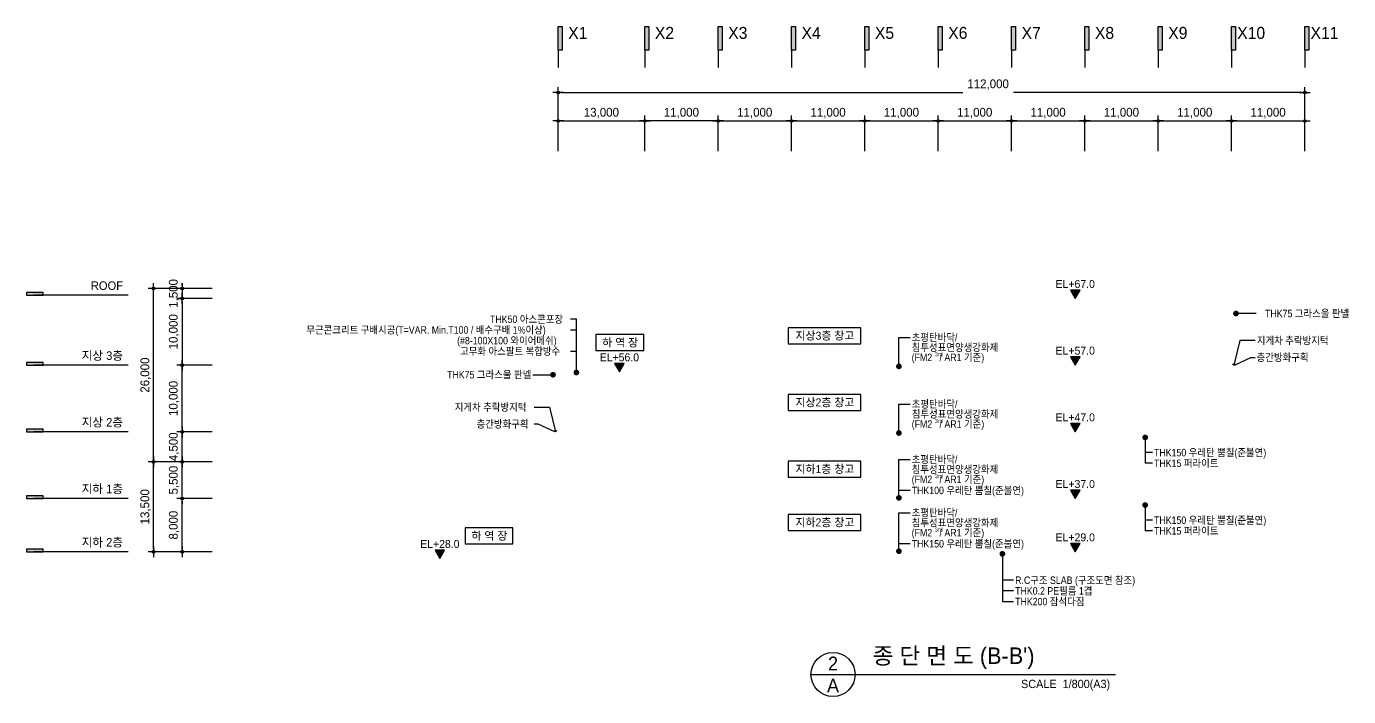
# Model space of a CAD drawing. Header units: millimetres. Extents: x -45200867 to -44892253, y -28041593 to -27828636.
# Drawn here: x -45200867 to -45002557, y -28040556 to -27940044 of the extents above; entities that cross this region are included whole.
import ezdxf
from ezdxf.enums import TextEntityAlignment as Align

# ---------------------------------------------------------------- set-up
doc = ezdxf.new("R2010")
doc.units = ezdxf.units.MM
for name, color, linetype in [('$ZCDB_AUDIT_GENERATED_600D15', 7, 'Continuous'), ('$ZCDB_AUDIT_GENERATED_600D17', 3, 'Continuous'), ('$ZCDB_AUDIT_GENERATED_600D18', 7, 'Continuous'), ('4A.TEC TEXT', 7, 'Continuous'), ('4A.TEC TEXT 2', 3, 'Continuous'), ('4A.TEC 심볼', 7, 'Continuous'), ('㈜SE&C DIM', 7, 'Continuous'), ('㈜SE&C TEXT 1', 3, 'Continuous'), ('㈜SE&C 벽체 3', 4, 'Continuous'), ('㈜SE&C 심볼', 7, 'Continuous')]:
    doc.layers.add(name, color=color, linetype=linetype)
doc.styles.add('나눔고딕', font='')
doc.styles.add('돋움', font='')
doc.styles.add('돋음체', font='')
doc.styles.add('울릉도L', font='')
doc.styles.get('나눔고딕').set_extended_font_data('Dotum')
doc.styles.get('돋움').set_extended_font_data('Dotum')
doc.styles.get('돋음체').set_extended_font_data('Dotum')
doc.styles.get('울릉도L').set_extended_font_data('Dotum')
doc.dimstyles.new('DIM_400(외부치수)', dxfattribs={"dimscale": 1200, "dimtxt": 3.3, "dimasz": 1, "dimexe": 2, "dimexo": 2, "dimgap": 1, "dimtad": 1, "dimdec": 0, "dimdsep": 46, "dimlunit": 6, "dimtxsty": '울릉도L', "dimblk1": 'DIMDOT', "dimblk2": 'DIMDOT', "dimsah": 1, "dimcen": 2.5, "dimdle": 1.5, "dimclrd": 8, "dimclre": 8, "dimclrt": 3, "dimadec": 0, "dimazin": 0, "dimtfac": 1, "dimtdec": 0, "dimtix": 1, "dimtmove": 2, "dimatfit": 3, "dimldrblk": 'DIMDOT', "dimfxl": 1, "dimtvp": 1, "dimtolj": 1, "dimtzin": 0, "dimarcsym": 0})
doc.dimstyles.new('DIM_600(외부치수)', dxfattribs={"dimscale": 400, "dimtxt": 3.3, "dimasz": 1, "dimexe": 2, "dimexo": 2, "dimgap": 1, "dimtad": 1, "dimdec": 0, "dimdsep": 46, "dimlunit": 6, "dimtxsty": '나눔고딕', "dimblk1": 'DIMDOT', "dimblk2": 'DIMDOT', "dimsah": 1, "dimcen": 2.5, "dimdle": 1.5, "dimclrd": 8, "dimclre": 8, "dimclrt": 3, "dimadec": 0, "dimazin": 0, "dimtfac": 1, "dimtdec": 0, "dimtix": 1, "dimtmove": 2, "dimatfit": 3, "dimldrblk": 'DIMDOT', "dimfxl": 1, "dimtvp": 1, "dimtolj": 1, "dimtzin": 0, "dimarcsym": 0})

# ---------------------------------------------------------------- blocks, each defined once
blk = doc.blocks.new('DIMDOT')
at = {"color": 0}
blk.add_line((-2, 0), (2, 0), dxfattribs=at)
for radius in [0.5, 0.25]:
    blk.add_circle((0, 0), radius, dxfattribs=at)
blk = doc.blocks.new('*D7')
at = {"layer": '$ZCDB_AUDIT_GENERATED_600D18', "color": 8, "lineweight": -2, "transparency": 16777216}
for p, q in [((-45097125, -27958760), (-45097125, -27953426)), ((-45086125, -27958760), (-45086125, -27953426)), ((-45096725, -27954226), (-45086525, -27954226))]:
    blk.add_line(p, q, dxfattribs=at)
at = {"layer": 'Defpoints', "color": 0, "transparency": 16777216}
for p in [(-45086125, -27954226), (-45097125, -27959560), (-45086125, -27959560)]:
    blk.add_point(p, dxfattribs=at)
at = {"layer": '$ZCDB_AUDIT_GENERATED_600D18', "color": 8, "lineweight": -2, "transparency": 16777216, "xscale": 400, "yscale": 400, "zscale": 400, "rotation": 180}
blk.add_blockref('DIMDOT', (-45097125, -27954226), dxfattribs=at)
at = {"layer": '$ZCDB_AUDIT_GENERATED_600D18', "color": 8, "lineweight": -2, "transparency": 16777216, "xscale": 400, "yscale": 400, "zscale": 400}
blk.add_blockref('DIMDOT', (-45086125, -27954226), dxfattribs=at)
at = {"layer": '$ZCDB_AUDIT_GENERATED_600D18', "color": 3, "transparency": 16777216, "insert": (-45091625, -27953038), "char_height": 1320, "attachment_point": 5, "style": '나눔고딕'}
blk.add_mtext('\\A1;11,000', dxfattribs=at)
blk = doc.blocks.new('*D8')
at = {"layer": '$ZCDB_AUDIT_GENERATED_600D18', "color": 8, "lineweight": -2, "transparency": 16777216}
for p, q in [((-45086125, -27958760), (-45086125, -27953426)), ((-45075125, -27958760), (-45075125, -27953426)), ((-45085725, -27954226), (-45075525, -27954226))]:
    blk.add_line(p, q, dxfattribs=at)
at = {"layer": 'Defpoints', "color": 0, "transparency": 16777216}
for p in [(-45075125, -27954226), (-45086125, -27959560), (-45075125, -27959560)]:
    blk.add_point(p, dxfattribs=at)
at = {"layer": '$ZCDB_AUDIT_GENERATED_600D18', "color": 8, "lineweight": -2, "transparency": 16777216, "xscale": 400, "yscale": 400, "zscale": 400, "rotation": 180}
blk.add_blockref('DIMDOT', (-45086125, -27954226), dxfattribs=at)
at = {"layer": '$ZCDB_AUDIT_GENERATED_600D18', "color": 8, "lineweight": -2, "transparency": 16777216, "xscale": 400, "yscale": 400, "zscale": 400}
blk.add_blockref('DIMDOT', (-45075125, -27954226), dxfattribs=at)
at = {"layer": '$ZCDB_AUDIT_GENERATED_600D18', "color": 3, "transparency": 16777216, "insert": (-45080625, -27953038), "char_height": 1320, "attachment_point": 5, "style": '나눔고딕'}
blk.add_mtext('\\A1;11,000', dxfattribs=at)
blk = doc.blocks.new('*D9')
at = {"layer": '$ZCDB_AUDIT_GENERATED_600D18', "color": 8, "lineweight": -2, "transparency": 16777216}
for p, q in [((-45075125, -27958760), (-45075125, -27953426)), ((-45064125, -27958760), (-45064125, -27953426)), ((-45074725, -27954226), (-45064525, -27954226))]:
    blk.add_line(p, q, dxfattribs=at)
at = {"layer": 'Defpoints', "color": 0, "transparency": 16777216}
for p in [(-45064125, -27954226), (-45075125, -27959560), (-45064125, -27959560)]:
    blk.add_point(p, dxfattribs=at)
at = {"layer": '$ZCDB_AUDIT_GENERATED_600D18', "color": 8, "lineweight": -2, "transparency": 16777216, "xscale": 400, "yscale": 400, "zscale": 400, "rotation": 180}
blk.add_blockref('DIMDOT', (-45075125, -27954226), dxfattribs=at)
at = {"layer": '$ZCDB_AUDIT_GENERATED_600D18', "color": 8, "lineweight": -2, "transparency": 16777216, "xscale": 400, "yscale": 400, "zscale": 400}
blk.add_blockref('DIMDOT', (-45064125, -27954226), dxfattribs=at)
at = {"layer": '$ZCDB_AUDIT_GENERATED_600D18', "color": 3, "transparency": 16777216, "insert": (-45069625, -27953038), "char_height": 1320, "attachment_point": 5, "style": '나눔고딕'}
blk.add_mtext('\\A1;11,000', dxfattribs=at)
blk = doc.blocks.new('*D10')
at = {"layer": '$ZCDB_AUDIT_GENERATED_600D18', "color": 8, "lineweight": -2, "transparency": 16777216}
for p, q in [((-45064125, -27958760), (-45064125, -27953426)), ((-45053125, -27958760), (-45053125, -27953426)), ((-45063725, -27954226), (-45053525, -27954226))]:
    blk.add_line(p, q, dxfattribs=at)
at = {"layer": 'Defpoints', "color": 0, "transparency": 16777216}
for p in [(-45053125, -27954226), (-45064125, -27959560), (-45053125, -27959560)]:
    blk.add_point(p, dxfattribs=at)
at = {"layer": '$ZCDB_AUDIT_GENERATED_600D18', "color": 8, "lineweight": -2, "transparency": 16777216, "xscale": 400, "yscale": 400, "zscale": 400, "rotation": 180}
blk.add_blockref('DIMDOT', (-45064125, -27954226), dxfattribs=at)
at = {"layer": '$ZCDB_AUDIT_GENERATED_600D18', "color": 8, "lineweight": -2, "transparency": 16777216, "xscale": 400, "yscale": 400, "zscale": 400}
blk.add_blockref('DIMDOT', (-45053125, -27954226), dxfattribs=at)
at = {"layer": '$ZCDB_AUDIT_GENERATED_600D18', "color": 3, "transparency": 16777216, "insert": (-45058625, -27953038), "char_height": 1320, "attachment_point": 5, "style": '나눔고딕'}
blk.add_mtext('\\A1;11,000', dxfattribs=at)
blk = doc.blocks.new('*D11')
at = {"layer": '$ZCDB_AUDIT_GENERATED_600D18', "color": 8, "lineweight": -2, "transparency": 16777216}
for p, q in [((-45053125, -27958760), (-45053125, -27953426)), ((-45042125, -27958760), (-45042125, -27953426)), ((-45052725, -27954226), (-45042525, -27954226))]:
    blk.add_line(p, q, dxfattribs=at)
at = {"layer": 'Defpoints', "color": 0, "transparency": 16777216}
for p in [(-45042125, -27954226), (-45053125, -27959560), (-45042125, -27959560)]:
    blk.add_point(p, dxfattribs=at)
at = {"layer": '$ZCDB_AUDIT_GENERATED_600D18', "color": 8, "lineweight": -2, "transparency": 16777216, "xscale": 400, "yscale": 400, "zscale": 400, "rotation": 180}
blk.add_blockref('DIMDOT', (-45053125, -27954226), dxfattribs=at)
at = {"layer": '$ZCDB_AUDIT_GENERATED_600D18', "color": 8, "lineweight": -2, "transparency": 16777216, "xscale": 400, "yscale": 400, "zscale": 400}
blk.add_blockref('DIMDOT', (-45042125, -27954226), dxfattribs=at)
at = {"layer": '$ZCDB_AUDIT_GENERATED_600D18', "color": 3, "transparency": 16777216, "insert": (-45047625, -27953038), "char_height": 1320, "attachment_point": 5, "style": '나눔고딕'}
blk.add_mtext('\\A1;11,000', dxfattribs=at)
blk = doc.blocks.new('*D12')
at = {"layer": '$ZCDB_AUDIT_GENERATED_600D18', "color": 8, "lineweight": -2, "transparency": 16777216}
for p, q in [((-45042125, -27958760), (-45042125, -27953426)), ((-45031125, -27958760), (-45031125, -27953426)), ((-45041725, -27954226), (-45031525, -27954226))]:
    blk.add_line(p, q, dxfattribs=at)
at = {"layer": 'Defpoints', "color": 0, "transparency": 16777216}
for p in [(-45031125, -27954226), (-45042125, -27959560), (-45031125, -27959560)]:
    blk.add_point(p, dxfattribs=at)
at = {"layer": '$ZCDB_AUDIT_GENERATED_600D18', "color": 8, "lineweight": -2, "transparency": 16777216, "xscale": 400, "yscale": 400, "zscale": 400, "rotation": 180}
blk.add_blockref('DIMDOT', (-45042125, -27954226), dxfattribs=at)
at = {"layer": '$ZCDB_AUDIT_GENERATED_600D18', "color": 8, "lineweight": -2, "transparency": 16777216, "xscale": 400, "yscale": 400, "zscale": 400}
blk.add_blockref('DIMDOT', (-45031125, -27954226), dxfattribs=at)
at = {"layer": '$ZCDB_AUDIT_GENERATED_600D18', "color": 3, "transparency": 16777216, "insert": (-45036625, -27953038), "char_height": 1320, "attachment_point": 5, "style": '나눔고딕'}
blk.add_mtext('\\A1;11,000', dxfattribs=at)
blk = doc.blocks.new('*D13')
at = {"layer": '$ZCDB_AUDIT_GENERATED_600D18', "color": 8, "lineweight": -2, "transparency": 16777216}
for p, q in [((-45020125, -27958760), (-45020125, -27953426)), ((-45009125, -27958760), (-45009125, -27953426)), ((-45019725, -27954226), (-45009525, -27954226))]:
    blk.add_line(p, q, dxfattribs=at)
at = {"layer": 'Defpoints', "color": 0, "transparency": 16777216}
for p in [(-45009125, -27954226), (-45020125, -27959560), (-45009125, -27959560)]:
    blk.add_point(p, dxfattribs=at)
at = {"layer": '$ZCDB_AUDIT_GENERATED_600D18', "color": 8, "lineweight": -2, "transparency": 16777216, "xscale": 400, "yscale": 400, "zscale": 400, "rotation": 180}
blk.add_blockref('DIMDOT', (-45020125, -27954226), dxfattribs=at)
at = {"layer": '$ZCDB_AUDIT_GENERATED_600D18', "color": 8, "lineweight": -2, "transparency": 16777216, "xscale": 400, "yscale": 400, "zscale": 400}
blk.add_blockref('DIMDOT', (-45009125, -27954226), dxfattribs=at)
at = {"layer": '$ZCDB_AUDIT_GENERATED_600D18', "color": 3, "transparency": 16777216, "insert": (-45014625, -27953038), "char_height": 1320, "attachment_point": 5, "style": '나눔고딕'}
blk.add_mtext('\\A1;11,000', dxfattribs=at)
blk = doc.blocks.new('*D14')
at = {"layer": '$ZCDB_AUDIT_GENERATED_600D18', "color": 8, "lineweight": -2, "transparency": 16777216}
for p, q in [((-45108125, -27958760), (-45108125, -27953426)), ((-45097125, -27958760), (-45097125, -27953426)), ((-45097525, -27954226), (-45107725, -27954226))]:
    blk.add_line(p, q, dxfattribs=at)
at = {"layer": 'Defpoints', "color": 0, "transparency": 16777216}
for p in [(-45108125, -27954226), (-45108125, -27959560), (-45097125, -27959560)]:
    blk.add_point(p, dxfattribs=at)
at = {"layer": '$ZCDB_AUDIT_GENERATED_600D18', "color": 8, "lineweight": -2, "transparency": 16777216, "xscale": 400, "yscale": 400, "zscale": 400, "rotation": 180}
blk.add_blockref('DIMDOT', (-45108125, -27954226), dxfattribs=at)
at = {"layer": '$ZCDB_AUDIT_GENERATED_600D18', "color": 8, "lineweight": -2, "transparency": 16777216, "xscale": 400, "yscale": 400, "zscale": 400}
blk.add_blockref('DIMDOT', (-45097125, -27954226), dxfattribs=at)
at = {"layer": '$ZCDB_AUDIT_GENERATED_600D18', "color": 3, "transparency": 16777216, "insert": (-45102625, -27953038), "char_height": 1320, "attachment_point": 5, "style": '나눔고딕'}
blk.add_mtext('\\A1;11,000', dxfattribs=at)
blk = doc.blocks.new('*D30')
at = {"layer": '$ZCDB_AUDIT_GENERATED_600D18', "color": 8, "lineweight": -2, "transparency": 16777216}
for p, q in [((-45121125, -27958760), (-45121125, -27949160)), ((-45009125, -27958760), (-45009125, -27949160)), ((-45120725, -27949960), (-45060434, -27949960)), ((-45009525, -27949960), (-45052815, -27949960))]:
    blk.add_line(p, q, dxfattribs=at)
at = {"layer": 'Defpoints', "color": 0, "transparency": 16777216}
for p in [(-45121125, -27949960), (-45121125, -27959560), (-45009125, -27959560)]:
    blk.add_point(p, dxfattribs=at)
at = {"layer": '$ZCDB_AUDIT_GENERATED_600D18', "color": 8, "lineweight": -2, "transparency": 16777216, "xscale": 400, "yscale": 400, "zscale": 400, "rotation": 180}
blk.add_blockref('DIMDOT', (-45121125, -27949960), dxfattribs=at)
at = {"layer": '$ZCDB_AUDIT_GENERATED_600D18', "color": 8, "lineweight": -2, "transparency": 16777216, "xscale": 400, "yscale": 400, "zscale": 400}
blk.add_blockref('DIMDOT', (-45009125, -27949960), dxfattribs=at)
at = {"layer": '$ZCDB_AUDIT_GENERATED_600D18', "color": 3, "transparency": 16777216, "insert": (-45056625, -27948771), "char_height": 1320, "attachment_point": 5, "style": '나눔고딕'}
blk.add_mtext('\\A1;112,000', dxfattribs=at)
blk = doc.blocks.new('a7w')
at = {"layer": '4A.TEC TEXT', "style": '돋움', "width": 0.9}
for s, p in [('초평탄바닥/', (-45043011, -27907883, 249278)), ('(FM2   / AR1 기준)', (-45043011, -27910883, 249278)), ('침투성표면양생강화제', (-45043011, -27909383, 249278))]:
    blk.add_text(s, height=1120, dxfattribs=at).set_placement(p, align=Align.MIDDLE_LEFT)
at = {"layer": '4A.TEC TEXT', "style": '돋움'}
blk.add_text('3rd', height=600, dxfattribs=at).set_placement((-45039550, -27910413, 249278), align=Align.MIDDLE_LEFT)
blk = doc.blocks.new('*D33')
at = {"layer": 'Defpoints', "color": 0, "transparency": 16777216}
for p in [(-45181797, -27979342), (-45172197, -27979342), (-45172197, -28005342)]:
    blk.add_point(p, dxfattribs=at)
at = {"layer": '㈜SE&C DIM', "color": 8, "lineweight": -2, "ltscale": 10, "transparency": 16777216}
for p, q in [((-45172997, -27979342), (-45182597, -27979342)), ((-45181797, -28004942), (-45181797, -27979742)), ((-45172997, -28005342), (-45182597, -28005342))]:
    blk.add_line(p, q, dxfattribs=at)
at = {"layer": '㈜SE&C DIM', "color": 8, "lineweight": -2, "transparency": 16777216, "xscale": 400, "yscale": 400, "zscale": 400}
for p, rotation in [((-45181797, -27979342), 90), ((-45181797, -28005342), 270)]:
    blk.add_blockref('DIMDOT', p, dxfattribs=dict(at, rotation=rotation))
at = {"layer": '㈜SE&C DIM', "color": 3, "transparency": 16777216, "insert": (-45182985, -27992342), "char_height": 1320, "attachment_point": 5, "rotation": 90, "style": '돋움'}
blk.add_mtext('\\A1;26,000', dxfattribs=at)
blk = doc.blocks.new('*D34')
at = {"layer": 'Defpoints', "color": 0, "transparency": 16777216}
for p in [(-45177531, -28000842), (-45172197, -28000842), (-45172197, -28005342)]:
    blk.add_point(p, dxfattribs=at)
at = {"layer": '㈜SE&C DIM', "color": 8, "lineweight": -2, "ltscale": 10, "transparency": 16777216}
for p, q in [((-45172997, -28000842), (-45178331, -28000842)), ((-45177531, -28000442), (-45177531, -28000042)), ((-45177531, -28005342), (-45177531, -28000842)), ((-45172997, -28005342), (-45178331, -28005342)), ((-45177531, -28005742), (-45177531, -28006142))]:
    blk.add_line(p, q, dxfattribs=at)
at = {"layer": '㈜SE&C DIM', "color": 8, "lineweight": -2, "transparency": 16777216, "xscale": 400, "yscale": 400, "zscale": 400}
for p, rotation in [((-45177531, -28000842), 270), ((-45177531, -28005342), 90)]:
    blk.add_blockref('DIMDOT', p, dxfattribs=dict(at, rotation=rotation))
at = {"layer": '㈜SE&C DIM', "color": 3, "transparency": 16777216, "insert": (-45178719, -28003092), "char_height": 1320, "attachment_point": 5, "rotation": 90, "style": '돋움'}
blk.add_mtext('\\A1;4,500', dxfattribs=at)
blk = doc.blocks.new('*D35')
at = {"layer": 'Defpoints', "color": 0, "transparency": 16777216}
for p in [(-45172197, -27980842), (-45177531, -27990842), (-45172197, -27990842)]:
    blk.add_point(p, dxfattribs=at)
at = {"layer": '㈜SE&C DIM', "color": 8, "lineweight": -2, "ltscale": 10, "transparency": 16777216}
for p, q in [((-45172997, -27980842), (-45178331, -27980842)), ((-45177531, -27981242), (-45177531, -27990442)), ((-45172997, -27990842), (-45178331, -27990842))]:
    blk.add_line(p, q, dxfattribs=at)
at = {"layer": '㈜SE&C DIM', "color": 8, "lineweight": -2, "transparency": 16777216, "xscale": 400, "yscale": 400, "zscale": 400}
for p, rotation in [((-45177531, -27980842), 90), ((-45177531, -27990842), 270)]:
    blk.add_blockref('DIMDOT', p, dxfattribs=dict(at, rotation=rotation))
at = {"layer": '㈜SE&C DIM', "color": 3, "transparency": 16777216, "insert": (-45178719, -27985842), "char_height": 1320, "attachment_point": 5, "rotation": 90, "style": '돋움'}
blk.add_mtext('\\A1;10,000', dxfattribs=at)
blk = doc.blocks.new('*D36')
at = {"layer": 'Defpoints', "color": 0, "transparency": 16777216}
for p in [(-45177531, -28005342), (-45172197, -28005342), (-45172197, -28010842)]:
    blk.add_point(p, dxfattribs=at)
at = {"layer": '㈜SE&C DIM', "color": 8, "lineweight": -2, "ltscale": 10, "transparency": 16777216}
for p, q in [((-45172997, -28005342), (-45178331, -28005342)), ((-45177531, -28004942), (-45177531, -28004542)), ((-45177531, -28010842), (-45177531, -28005342)), ((-45172997, -28010842), (-45178331, -28010842)), ((-45177531, -28011242), (-45177531, -28011642))]:
    blk.add_line(p, q, dxfattribs=at)
at = {"layer": '㈜SE&C DIM', "color": 8, "lineweight": -2, "transparency": 16777216, "xscale": 400, "yscale": 400, "zscale": 400}
for p, rotation in [((-45177531, -28005342), 270), ((-45177531, -28010842), 90)]:
    blk.add_blockref('DIMDOT', p, dxfattribs=dict(at, rotation=rotation))
at = {"layer": '㈜SE&C DIM', "color": 3, "transparency": 16777216, "insert": (-45178719, -28008092), "char_height": 1320, "attachment_point": 5, "rotation": 90, "style": '돋움'}
blk.add_mtext('\\A1;5,500', dxfattribs=at)
blk = doc.blocks.new('*D37')
at = {"layer": 'Defpoints', "color": 0, "transparency": 16777216}
for p in [(-45181797, -28005342), (-45172197, -28005342), (-45172197, -28018842)]:
    blk.add_point(p, dxfattribs=at)
at = {"layer": '㈜SE&C DIM', "color": 8, "lineweight": -2, "ltscale": 10, "transparency": 16777216}
for p, q in [((-45172997, -28005342), (-45182597, -28005342)), ((-45181797, -28018442), (-45181797, -28005742)), ((-45172997, -28018842), (-45182597, -28018842))]:
    blk.add_line(p, q, dxfattribs=at)
at = {"layer": '㈜SE&C DIM', "color": 8, "lineweight": -2, "transparency": 16777216, "xscale": 400, "yscale": 400, "zscale": 400}
for p, rotation in [((-45181797, -28005342), 90), ((-45181797, -28018842), 270)]:
    blk.add_blockref('DIMDOT', p, dxfattribs=dict(at, rotation=rotation))
at = {"layer": '㈜SE&C DIM', "color": 3, "transparency": 16777216, "insert": (-45182985, -28012092), "char_height": 1320, "attachment_point": 5, "rotation": 90, "style": '돋움'}
blk.add_mtext('\\A1;13,500', dxfattribs=at)
blk = doc.blocks.new('*D38')
at = {"layer": 'Defpoints', "color": 0, "transparency": 16777216}
for p in [(-45177531, -27990842), (-45172197, -27990842), (-45172197, -28000842)]:
    blk.add_point(p, dxfattribs=at)
at = {"layer": '㈜SE&C DIM', "color": 8, "lineweight": -2, "ltscale": 10, "transparency": 16777216}
for p, q in [((-45172997, -27990842), (-45178331, -27990842)), ((-45177531, -28000442), (-45177531, -27991242)), ((-45172997, -28000842), (-45178331, -28000842))]:
    blk.add_line(p, q, dxfattribs=at)
at = {"layer": '㈜SE&C DIM', "color": 8, "lineweight": -2, "transparency": 16777216, "xscale": 400, "yscale": 400, "zscale": 400}
for p, rotation in [((-45177531, -27990842), 90), ((-45177531, -28000842), 270)]:
    blk.add_blockref('DIMDOT', p, dxfattribs=dict(at, rotation=rotation))
at = {"layer": '㈜SE&C DIM', "color": 3, "transparency": 16777216, "insert": (-45178719, -27995842), "char_height": 1320, "attachment_point": 5, "rotation": 90, "style": '돋움'}
blk.add_mtext('\\A1;10,000', dxfattribs=at)
blk = doc.blocks.new('*D39')
at = {"layer": 'Defpoints', "color": 0, "transparency": 16777216}
for p in [(-45177531, -28010842), (-45172197, -28010842), (-45172197, -28018842)]:
    blk.add_point(p, dxfattribs=at)
at = {"layer": '㈜SE&C DIM', "color": 8, "lineweight": -2, "ltscale": 10, "transparency": 16777216}
for p, q in [((-45172997, -28010842), (-45178331, -28010842)), ((-45177531, -28018442), (-45177531, -28011242)), ((-45172997, -28018842), (-45178331, -28018842))]:
    blk.add_line(p, q, dxfattribs=at)
at = {"layer": '㈜SE&C DIM', "color": 8, "lineweight": -2, "transparency": 16777216, "xscale": 400, "yscale": 400, "zscale": 400}
for p, rotation in [((-45177531, -28010842), 90), ((-45177531, -28018842), 270)]:
    blk.add_blockref('DIMDOT', p, dxfattribs=dict(at, rotation=rotation))
at = {"layer": '㈜SE&C DIM', "color": 3, "transparency": 16777216, "insert": (-45178719, -28014842), "char_height": 1320, "attachment_point": 5, "rotation": 90, "style": '돋움'}
blk.add_mtext('\\A1;8,000', dxfattribs=at)
blk = doc.blocks.new('*D40')
at = {"layer": '$ZCDB_AUDIT_GENERATED_600D18', "color": 8, "lineweight": -2, "transparency": 16777216}
for p, q in [((-45121125, -27958760), (-45121125, -27953426)), ((-45108125, -27958760), (-45108125, -27953426)), ((-45120725, -27954226), (-45108525, -27954226))]:
    blk.add_line(p, q, dxfattribs=at)
at = {"layer": 'Defpoints', "color": 0, "transparency": 16777216}
for p in [(-45108125, -27954226), (-45121125, -27959560), (-45108125, -27959560)]:
    blk.add_point(p, dxfattribs=at)
at = {"layer": '$ZCDB_AUDIT_GENERATED_600D18', "color": 8, "lineweight": -2, "transparency": 16777216, "xscale": 400, "yscale": 400, "zscale": 400, "rotation": 180}
blk.add_blockref('DIMDOT', (-45121125, -27954226), dxfattribs=at)
at = {"layer": '$ZCDB_AUDIT_GENERATED_600D18', "color": 8, "lineweight": -2, "transparency": 16777216, "xscale": 400, "yscale": 400, "zscale": 400}
blk.add_blockref('DIMDOT', (-45108125, -27954226), dxfattribs=at)
at = {"layer": '$ZCDB_AUDIT_GENERATED_600D18', "color": 3, "transparency": 16777216, "insert": (-45114625, -27953038), "char_height": 1320, "attachment_point": 5, "style": '나눔고딕'}
blk.add_mtext('\\A1;13,000', dxfattribs=at)
blk = doc.blocks.new('*D41')
at = {"layer": '$ZCDB_AUDIT_GENERATED_600D18', "color": 8, "lineweight": -2, "transparency": 16777216}
for p, q in [((-45031125, -27958760), (-45031125, -27953426)), ((-45020125, -27958760), (-45020125, -27953426)), ((-45030725, -27954226), (-45020525, -27954226))]:
    blk.add_line(p, q, dxfattribs=at)
at = {"layer": 'Defpoints', "color": 0, "transparency": 16777216}
for p in [(-45020125, -27954226), (-45031125, -27959560), (-45020125, -27959560)]:
    blk.add_point(p, dxfattribs=at)
at = {"layer": '$ZCDB_AUDIT_GENERATED_600D18', "color": 8, "lineweight": -2, "transparency": 16777216, "xscale": 400, "yscale": 400, "zscale": 400, "rotation": 180}
blk.add_blockref('DIMDOT', (-45031125, -27954226), dxfattribs=at)
at = {"layer": '$ZCDB_AUDIT_GENERATED_600D18', "color": 8, "lineweight": -2, "transparency": 16777216, "xscale": 400, "yscale": 400, "zscale": 400}
blk.add_blockref('DIMDOT', (-45020125, -27954226), dxfattribs=at)
at = {"layer": '$ZCDB_AUDIT_GENERATED_600D18', "color": 3, "transparency": 16777216, "insert": (-45025625, -27953038), "char_height": 1320, "attachment_point": 5, "style": '나눔고딕'}
blk.add_mtext('\\A1;11,000', dxfattribs=at)
blk = doc.blocks.new('*D44')
at = {"layer": 'Defpoints', "color": 0, "transparency": 16777216}
for p in [(-45172197, -27979342), (-45177531, -27980842), (-45172197, -27980842)]:
    blk.add_point(p, dxfattribs=at)
at = {"layer": '㈜SE&C DIM', "color": 8, "lineweight": -2, "ltscale": 10, "transparency": 16777216}
for p, q in [((-45172997, -27979342), (-45178331, -27979342)), ((-45177531, -27978942), (-45177531, -27978542)), ((-45177531, -27979342), (-45177531, -27980842)), ((-45172997, -27980842), (-45178331, -27980842)), ((-45177531, -27981242), (-45177531, -27981642))]:
    blk.add_line(p, q, dxfattribs=at)
at = {"layer": '㈜SE&C DIM', "color": 8, "lineweight": -2, "transparency": 16777216, "xscale": 400, "yscale": 400, "zscale": 400}
for p, rotation in [((-45177531, -27979342), 270), ((-45177531, -27980842), 90)]:
    blk.add_blockref('DIMDOT', p, dxfattribs=dict(at, rotation=rotation))
at = {"layer": '㈜SE&C DIM', "color": 3, "transparency": 16777216, "insert": (-45178719, -27980092), "char_height": 1320, "attachment_point": 5, "rotation": 90, "style": '돋움'}
blk.add_mtext('\\A1;1,500', dxfattribs=at)

msp = doc.modelspace()

# ---------------------------------------------------------------- hatches: boundary and pattern name
at = {"layer": '$ZCDB_AUDIT_GENERATED_600D15'}
h = msp.add_hatch(color=166, dxfattribs=at)
h.dxf.hatch_style = 1
h.paths.add_polyline_path([(-45121124.61, -27940043.68), (-45121124.61, -27943621.28), (-45120506.4, -27943621.28), (-45120506.4, -27940043.68)])
h = msp.add_hatch(color=166, dxfattribs=at)
h.dxf.hatch_style = 1
h.paths.add_polyline_path([(-45108124.61, -27940043.68), (-45108124.61, -27943621.28), (-45107506.4, -27943621.28), (-45107506.4, -27940043.68)])
h = msp.add_hatch(color=166, dxfattribs=at)
h.dxf.hatch_style = 1
h.paths.add_polyline_path([(-45097124.61, -27940043.68), (-45097124.61, -27943621.28), (-45096506.4, -27943621.28), (-45096506.4, -27940043.68)])
h = msp.add_hatch(color=166, dxfattribs=at)
h.dxf.hatch_style = 1
h.paths.add_polyline_path([(-45086124.61, -27940043.68), (-45086124.61, -27943621.28), (-45085506.4, -27943621.28), (-45085506.4, -27940043.68)])
h = msp.add_hatch(color=166, dxfattribs=at)
h.dxf.hatch_style = 1
h.paths.add_polyline_path([(-45075124.61, -27940043.68), (-45075124.61, -27943621.28), (-45074506.4, -27943621.28), (-45074506.4, -27940043.68)])
h = msp.add_hatch(color=166, dxfattribs=at)
h.dxf.hatch_style = 1
h.paths.add_polyline_path([(-45064124.61, -27940043.68), (-45064124.61, -27943621.28), (-45063506.4, -27943621.28), (-45063506.4, -27940043.68)])
h = msp.add_hatch(color=166, dxfattribs=at)
h.dxf.hatch_style = 1
h.paths.add_polyline_path([(-45053124.61, -27940043.68), (-45053124.61, -27943621.28), (-45052506.4, -27943621.28), (-45052506.4, -27940043.68)])
h = msp.add_hatch(color=166, dxfattribs=at)
h.dxf.hatch_style = 1
h.paths.add_polyline_path([(-45042124.61, -27940043.68), (-45042124.61, -27943621.28), (-45041506.4, -27943621.28), (-45041506.4, -27940043.68)])
h = msp.add_hatch(color=166, dxfattribs=at)
h.dxf.hatch_style = 1
h.paths.add_polyline_path([(-45031124.61, -27940043.68), (-45031124.61, -27943621.28), (-45030506.4, -27943621.28), (-45030506.4, -27940043.68)])
h = msp.add_hatch(color=166, dxfattribs=at)
h.dxf.hatch_style = 1
h.paths.add_polyline_path([(-45020124.61, -27940043.68), (-45020124.61, -27943621.28), (-45019506.4, -27943621.28), (-45019506.4, -27940043.68)])
h = msp.add_hatch(color=166, dxfattribs=at)
h.dxf.hatch_style = 1
h.paths.add_polyline_path([(-45009124.61, -27940043.68), (-45009124.61, -27943621.28), (-45008506.4, -27943621.28), (-45008506.4, -27940043.68)])
at = {"layer": '㈜SE&C 심볼'}
for points in [[(-45043548.36, -27980842.22), (-45042831.29, -27979600.22), (-45044265.43, -27979600.22)], [(-45111924.61, -27991842.22), (-45111207.54, -27990600.22), (-45112641.68, -27990600.22)], [(-45043548.36, -27990842.22), (-45042831.29, -27989600.22), (-45044265.43, -27989600.22)], [(-45043548.36, -28000842.22), (-45042831.29, -27999600.22), (-45044265.43, -27999600.22)], [(-45043548.36, -28010842.22), (-45042831.29, -28009600.22), (-45044265.43, -28009600.22)], [(-45138853.79, -28019842.22), (-45138136.72, -28018600.22), (-45139570.86, -28018600.22)], [(-45043548.36, -28018842.22), (-45042831.29, -28017600.22), (-45044265.43, -28017600.22)]]:
    msp.add_hatch(color=256, dxfattribs=at).paths.add_polyline_path(points)
h = msp.add_hatch(color=166, dxfattribs=at)
h.dxf.hatch_style = 1
h.paths.add_polyline_path([(-45200867.1, -27979952.92), (-45200867.1, -27980342.22), (-45198370.89, -27980342.22), (-45198370.89, -27979952.92)])
h = msp.add_hatch(color=166, dxfattribs=at)
h.dxf.hatch_style = 1
h.paths.add_polyline_path([(-45200867.1, -27990452.92), (-45200867.1, -27990842.22), (-45198370.89, -27990842.22), (-45198370.89, -27990452.92)])
h = msp.add_hatch(color=166, dxfattribs=at)
h.dxf.hatch_style = 1
h.paths.add_polyline_path([(-45200867.1, -28000452.92), (-45200867.1, -28000842.22), (-45198370.89, -28000842.22), (-45198370.89, -28000452.92)])
h = msp.add_hatch(color=166, dxfattribs=at)
h.dxf.hatch_style = 1
h.paths.add_polyline_path([(-45200867.1, -28010452.92), (-45200867.1, -28010842.22), (-45198370.89, -28010842.22), (-45198370.89, -28010452.92)])
h = msp.add_hatch(color=166, dxfattribs=at)
h.dxf.hatch_style = 1
h.paths.add_polyline_path([(-45200867.1, -28018452.92), (-45200867.1, -28018842.22), (-45198370.89, -28018842.22), (-45198370.89, -28018452.92)])

# ---------------------------------------------------------------- linework, layer by layer
at = {"layer": '$ZCDB_AUDIT_GENERATED_600D15', "color": 166}
for p, q in [((-45121124.61, -27943621.28, -416250), (-45121124.61, -27946226.18, -416250)), ((-45108124.61, -27943621.28), (-45108124.61, -27946226.18)), ((-45097124.61, -27943621.28), (-45097124.61, -27946226.18)), ((-45086124.61, -27943621.28), (-45086124.61, -27946226.18)), ((-45075124.61, -27943621.28), (-45075124.61, -27946226.18)), ((-45064124.61, -27943621.28, 208125), (-45064124.61, -27946226.18, 208125)), ((-45053124.61, -27943621.28, 208125), (-45053124.61, -27946226.18, 208125)), ((-45042124.61, -27943621.28, 208125), (-45042124.61, -27946226.18, 208125)), ((-45031124.61, -27943621.28, 208125), (-45031124.61, -27946226.18, 208125)), ((-45020124.61, -27943621.28, 208125), (-45020124.61, -27946226.18, 208125)), ((-45009124.61, -27943621.28, 208125), (-45009124.61, -27946226.18, 208125))]:
    msp.add_line(p, q, dxfattribs=at)
for points, elevation in [([(-45121124.61, -27940043.68), (-45120506.4, -27940043.68), (-45120506.4, -27943621.28), (-45121124.61, -27943621.28)], -416250), ([(-45064124.61, -27940043.68), (-45063506.4, -27940043.68), (-45063506.4, -27943621.28), (-45064124.61, -27943621.28)], 208125), ([(-45053124.61, -27940043.68), (-45052506.4, -27940043.68), (-45052506.4, -27943621.28), (-45053124.61, -27943621.28)], 208125), ([(-45042124.61, -27940043.68), (-45041506.4, -27940043.68), (-45041506.4, -27943621.28), (-45042124.61, -27943621.28)], 208125), ([(-45031124.61, -27940043.68), (-45030506.4, -27940043.68), (-45030506.4, -27943621.28), (-45031124.61, -27943621.28)], 208125), ([(-45020124.61, -27940043.68), (-45019506.4, -27940043.68), (-45019506.4, -27943621.28), (-45020124.61, -27943621.28)], 208125), ([(-45009124.61, -27940043.68), (-45008506.4, -27940043.68), (-45008506.4, -27943621.28), (-45009124.61, -27943621.28)], 208125)]:
    msp.add_lwpolyline(points, close=True, dxfattribs=dict(at, elevation=elevation))
for points in [[(-45108124.61, -27940043.68), (-45107506.4, -27940043.68), (-45107506.4, -27943621.28), (-45108124.61, -27943621.28)], [(-45097124.61, -27940043.68), (-45096506.4, -27940043.68), (-45096506.4, -27943621.28), (-45097124.61, -27943621.28)], [(-45086124.61, -27940043.68), (-45085506.4, -27940043.68), (-45085506.4, -27943621.28), (-45086124.61, -27943621.28)], [(-45075124.61, -27940043.68), (-45074506.4, -27940043.68), (-45074506.4, -27943621.28), (-45075124.61, -27943621.28)]]:
    msp.add_lwpolyline(points, close=True, dxfattribs=at)
at = {"layer": '4A.TEC 심볼', "color": 1}
for p, q in [((-45016421.88, -27983100.46), (-45019441.5, -27983100.46)), ((-45119245.21, -27985565.27), (-45118377.88, -27985565.27)), ((-45119245.21, -27988765.27), (-45118377.88, -27988765.27)), ((-45124904.02, -27992282.37, 34510), (-45121884.4, -27992282.37, 34510)), ((-45031978.1, -28003961.81, 53333.33), (-45033064.05, -28003961.81, 53333.33)), ((-45031978.1, -28005561.81, 53333.33), (-45033064.05, -28005561.81, 53333.33)), ((-45068325.12, -28009637.37, -70991.38), (-45070001.22, -28009637.37, -70991.38)), ((-45031978.1, -28014100.24, 53333.33), (-45033064.05, -28014100.24, 53333.33)), ((-45031978.1, -28015700.24, 53333.33), (-45033064.05, -28015700.24, 53333.33)), ((-45068325.12, -28017637.37, -70991.38), (-45070001.22, -28017637.37, -70991.38)), ((-45052809.28, -28023107.42, -104062.5), (-45054485.38, -28023107.42, -104062.5)), ((-45052809.28, -28024707.42, -104062.5), (-45054485.38, -28024707.42, -104062.5))]:
    msp.add_line(p, q, dxfattribs=at)
at = {"layer": '4A.TEC 심볼'}
msp.add_line((-45083196.47, -28037243.68), (-45037535.32, -28037243.68), dxfattribs=at)
at = {"layer": '4A.TEC 심볼', "color": 1, "const_width": 426.97}
for points in [[(-45019441.5, -27982886.97, 1), (-45019441.5, -27983313.95, 1)], [(-45118377.88, -27991732.91, -1), (-45118377.88, -27992159.88, -1)], [(-45070001.22, -27990815.73, 1), (-45070001.22, -27991242.7, 1)]]:
    msp.add_lwpolyline(points, format="xyb", close=True, dxfattribs=at)
at = {"layer": '4A.TEC 심볼', "color": 1}
for points in [[(-45118377.88, -27991946.39), (-45118377.88, -27983965.27), (-45119245.21, -27983965.27)], [(-45070001.22, -27991029.21), (-45070001.22, -27986683.12), (-45068325.12, -27986683.12)], [(-45016555.19, -27987145.11), (-45018874.81, -27987145.11), (-45019774.81, -27990842.22), (-45019963.38, -27990653.66)], [(-45019674.81, -27990575.56), (-45019674.81, -27990842.22), (-45017206.68, -27989682.19), (-45016588.52, -27989682.19)], [(-45124710.9, -27997145.11), (-45122391.28, -27997145.11), (-45121491.28, -28000842.22), (-45121302.72, -28000653.66)], [(-45121624.61, -28000575.56), (-45121624.61, -28000842.22), (-45124092.74, -27999682.19), (-45124710.9, -27999682.19)]]:
    msp.add_lwpolyline(points, dxfattribs=at)
at = {"layer": '4A.TEC 심볼'}
for points, elevation in [([(-45086612.23, -27987629.9), (-45075701.52, -27987629.9), (-45075701.52, -27985229.9), (-45086612.23, -27985229.9)], 263125), ([(-45115458.73, -27988662.66), (-45108281.34, -27988662.66), (-45108281.34, -27986262.66), (-45115458.73, -27986262.66)], 41250), ([(-45086612.23, -27997629.9), (-45075701.52, -27997629.9), (-45075701.52, -27995229.9), (-45086612.23, -27995229.9)], 159062.5), ([(-45086612.23, -28007629.9), (-45075701.52, -28007629.9), (-45075701.52, -28005229.9), (-45086612.23, -28005229.9)], 55000), ([(-45086612.23, -28015629.9), (-45075701.52, -28015629.9), (-45075701.52, -28013229.9), (-45086612.23, -28013229.9)], 55000), ([(-45135075.99, -28017640.99), (-45127898.61, -28017640.99), (-45127898.61, -28015240.99), (-45135075.99, -28015240.99)], 41250)]:
    msp.add_lwpolyline(points, close=True, dxfattribs=dict(at, elevation=elevation))
at = {"layer": '4A.TEC 심볼', "color": 1, "const_width": 426.97}
for points, elevation in [([(-45121884.4, -27992068.88, -1), (-45121884.4, -27992495.86, -1)], 34510), ([(-45069995.43, -28000815.73, 1), (-45069995.43, -28001242.7, 1)], 34687.5), ([(-45033064.05, -28001909.91, 1), (-45033064.05, -28001482.94, 1)], 53333.33), ([(-45070001.22, -28010543.18, 1), (-45070001.22, -28010970.15, 1)], -70991.38), ([(-45033064.05, -28012048.34, 1), (-45033064.05, -28011621.37, 1)], 53333.33), ([(-45070001.22, -28018543.18, 1), (-45070001.22, -28018970.15, 1)], -70991.38), ([(-45054485.38, -28019355.71, 1), (-45054485.38, -28018928.74, 1)], -104062.5)]:
    msp.add_lwpolyline(points, format="xyb", close=True, dxfattribs=dict(at, elevation=elevation))
at = {"layer": '4A.TEC 심볼', "color": 1}
for points, elevation in [([(-45069995.43, -28001029.21), (-45069995.43, -27996683.12), (-45068319.33, -27996683.12)], 34687.5), ([(-45033064.05, -28001696.43), (-45033064.05, -28005561.81)], 53333.33), ([(-45070001.22, -28010543.18), (-45070001.22, -28004976.52), (-45068325.12, -28004976.52)], -70991.38), ([(-45070001.22, -28018543.18), (-45070001.22, -28012976.52), (-45068325.12, -28012976.52)], -70991.38), ([(-45033064.05, -28011834.86), (-45033064.05, -28015700.24)], 53333.33), ([(-45054485.38, -28019355.71), (-45054485.38, -28026307.42), (-45052809.28, -28026307.42)], -104062.5)]:
    msp.add_lwpolyline(points, dxfattribs=dict(at, elevation=elevation))
at = {"layer": '4A.TEC 심볼'}
msp.add_circle((-45079884.47, -28037243.68), 3312, dxfattribs=at)
at = {"layer": '㈜SE&C 벽체 3', "color": 252}
for points, elevation in [([(-45043548.36, -27980842.22), (-45042831.29, -27979600.22), (-45044265.43, -27979600.22), (-45043548.36, -27980842.22)], 104062.5), ([(-45043548.36, -27990842.22), (-45042831.29, -27989600.22), (-45044265.43, -27989600.22), (-45043548.36, -27990842.22)], 208125), ([(-45043548.36, -28000842.22), (-45042831.29, -27999600.22), (-45044265.43, -27999600.22), (-45043548.36, -28000842.22)], 104062.5)]:
    msp.add_lwpolyline(points, close=True, dxfattribs=dict(at, elevation=elevation))
for points in [[(-45111924.61, -27991842.22), (-45111207.54, -27990600.22), (-45112641.68, -27990600.22), (-45111924.61, -27991842.22)], [(-45043548.36, -28010842.22), (-45042831.29, -28009600.22), (-45044265.43, -28009600.22), (-45043548.36, -28010842.22)], [(-45138853.79, -28019842.22), (-45138136.72, -28018600.22), (-45139570.86, -28018600.22), (-45138853.79, -28019842.22)], [(-45043548.36, -28018842.22), (-45042831.29, -28017600.22), (-45044265.43, -28017600.22), (-45043548.36, -28018842.22)]]:
    msp.add_lwpolyline(points, close=True, dxfattribs=at)
at = {"layer": '㈜SE&C 심볼', "color": 166}
for p, q in [((-45185590.39, -27980342.22, 212974.15), (-45199746.21, -27980342.22, 212974.15)), ((-45185590.39, -27990842.22, 212974.15), (-45199746.21, -27990842.22, 212974.15)), ((-45185590.39, -28000842.22, 212974.15), (-45199746.21, -28000842.22, 212974.15)), ((-45185590.39, -28010842.22, 212974.15), (-45199746.21, -28010842.22, 212974.15)), ((-45185590.39, -28018842.22, 212974.15), (-45199746.21, -28018842.22, 212974.15))]:
    msp.add_line(p, q, dxfattribs=at)
at = {"layer": '㈜SE&C 심볼', "color": 166, "elevation": 212974.15}
for points in [[(-45198370.89, -27980342.22), (-45198370.89, -27979952.92), (-45200867.1, -27979952.92), (-45200867.1, -27980342.22)], [(-45198370.89, -27990842.22), (-45198370.89, -27990452.92), (-45200867.1, -27990452.92), (-45200867.1, -27990842.22)], [(-45198370.89, -28000842.22), (-45198370.89, -28000452.92), (-45200867.1, -28000452.92), (-45200867.1, -28000842.22)], [(-45198370.89, -28010842.22), (-45198370.89, -28010452.92), (-45200867.1, -28010452.92), (-45200867.1, -28010842.22)], [(-45198370.89, -28018842.22), (-45198370.89, -28018452.92), (-45200867.1, -28018452.92), (-45200867.1, -28018842.22)]]:
    msp.add_lwpolyline(points, close=True, dxfattribs=at)

# ---------------------------------------------------------------- block references
for p in [(-25073.81, -78800, -249278.03), (-25068.01, -88800, -214590.53), (-25073.81, -97093.4, -320269.41), (-25073.81, -105093.4, -320269.41)]:
    msp.add_blockref('a7w', p)

# ---------------------------------------------------------------- texts
at = {"layer": '$ZCDB_AUDIT_GENERATED_600D17', "style": '돋움'}
for s, p in [('X1', (-45118163.01, -27941911.98, -416250)), ('X2', (-45105163.01, -27941911.98)), ('X3', (-45094163.01, -27941911.98)), ('X4', (-45083163.01, -27941911.98)), ('X5', (-45072163.01, -27941911.98)), ('X6', (-45061163.01, -27941911.98, 208125)), ('X7', (-45050163.01, -27941911.98, 208125)), ('X8', (-45039163.01, -27941911.98, 208125)), ('X9', (-45028163.01, -27941911.98, 208125)), ('X10', (-45017163.01, -27941911.98, 208125)), ('X11', (-45006163.01, -27941911.98, 208125))]:
    msp.add_text(s, height=1800, dxfattribs=at).set_placement(p, align=Align.CENTER)
at = {"layer": '4A.TEC TEXT', "style": '돋움', "width": 0.9}
for s, p in [('THK50 아스콘포장', (-45131336.39, -27983965.27)), ('무근콘크리트 구배시공(T=VAR. Min.T100 / 배수구배 1%이상)', (-45158879.27, -27985565.27)), ('(#8-100X100 와이어메쉬)', (-45136268.34, -27987165.27)), ('지게차 추락방지턱', (-45016315.19, -27987145.11)), ('고무화 아스팔트 복합방수', (-45135826.57, -27988765.27)), ('층간방화구획', (-45016348.52, -27989682.19)), ('지게차 추락방지턱', (-45136622.91, -27997145.11)), ('층간방화구획', (-45133354.09, -27999682.19)), ('THK150 우레탄 뿜칠(준불연)', (-45031738.1, -28003961.81, 53333.33)), ('THK15 퍼라이트', (-45031738.1, -28005561.81, 53333.33)), ('THK100 우레탄 뿜칠(준불연)', (-45068085.12, -28009637.37, -70991.38)), ('THK150 우레탄 뿜칠(준불연)', (-45031738.1, -28014100.24, 53333.33)), ('THK15 퍼라이트', (-45031738.1, -28015700.24, 53333.33)), ('THK150 우레탄 뿜칠(준불연)', (-45068085.12, -28017637.37, -70991.38)), ('R.C구조 SLAB (구조도면 참조)', (-45052569.28, -28023107.42, -104062.5)), ('THK0.2 PE필름 1겹', (-45052569.28, -28024707.42, -104062.5)), ('THK200 잡석다짐', (-45052569.28, -28026307.42, -104062.5))]:
    msp.add_text(s, height=1120, dxfattribs=at).set_placement(p, align=Align.MIDDLE_LEFT)
for p in [(-45002460.4, -27983100.46), (-45125146.03, -27992282.37, 34510)]:
    msp.add_text('THK75 그라스울 판넬', height=1120, dxfattribs=at).set_placement(p, align=Align.MIDDLE_RIGHT)
at = {"layer": '4A.TEC TEXT', "color": 3, "style": '돋음체'}
for s, p in [('하 역 장', (-45111813.05, -27987462.66, 41250)), ('지상3층 창고', (-45081099.89, -27986429.9, 263125)), ('지상2층 창고', (-45081099.89, -27996429.9, 159062.5)), ('지하1층 창고', (-45081099.89, -28006429.9, 55000)), ('지하2층 창고', (-45081099.89, -28014429.9, 55000)), ('하 역 장', (-45131430.31, -28016440.99, 41250))]:
    msp.add_text(s, height=1200, dxfattribs=at).set_placement(p, align=Align.MIDDLE_CENTER)
at = {"layer": '4A.TEC TEXT 2', "color": 3, "style": '나눔고딕'}
msp.add_text("종 단 면 도 (B-B')", height=2484, dxfattribs=at).set_placement((-45073941.34, -28036415.68), align=Align.BOTTOM_LEFT)
for s, p in [('2', (-45079884.47, -28035587.68)), ('A', (-45079884.47, -28038899.68))]:
    msp.add_text(s, height=2070, dxfattribs=at).set_placement(p, align=Align.MIDDLE)
msp.add_text('SCALE  1/800(A3)', height=1242, dxfattribs=at).set_placement((-45038312.95, -28039656.79), align=Align.BOTTOM_RIGHT)
at = {"layer": '㈜SE&C TEXT 1', "style": '돋움'}
for s, p in [('ROOF', (-45186374.12, -27979558.5, 212974.15)), ('지상 3층', (-45186374.12, -27990058.5, 212974.15)), ('지상 2층', (-45186374.12, -28000058.5, 212974.15)), ('지하 1층', (-45186374.12, -28010058.5, 212974.15)), ('지하 2층', (-45186374.12, -28018058.5, 212974.15))]:
    msp.add_text(s, height=1280, dxfattribs=at).set_placement(p, align=Align.RIGHT)
for s, p in [('EL+67.0', (-45043548.36, -27979271.45, 104062.5)), ('EL+56.0', (-45111924.61, -27990271.45)), ('EL+57.0', (-45043548.36, -27989271.45, 208125)), ('EL+47.0', (-45043548.36, -27999271.45, 104062.5)), ('EL+37.0', (-45043548.36, -28009271.45)), ('EL+28.0', (-45138853.79, -28018271.45)), ('EL+29.0', (-45043548.36, -28017271.45))]:
    msp.add_text(s, height=1199.489, dxfattribs=at).set_placement(p, align=Align.CENTER)

# ---------------------------------------------------------------- dimensions: what is measured, and where the dimension line sits
at = {"layer": '$ZCDB_AUDIT_GENERATED_600D18'}
dim = msp.add_linear_dim(base=(-45121124.61, -27949959.51, 208125), p1=(-45009124.61, -27959559.51), p2=(-45121124.61, -27959559.51, -208125), dimstyle='DIM_600(외부치수)', override={"dimdec": 1, "dimblk1": 'DIMDOT', "dimblk2": 'DIMDOT'}, dxfattribs=at)
dim.commit()
dim.dimension.update_dxf_attribs({"geometry": '*D30', "text_midpoint": (-45056624.61, -27948771.45, 208125), "dimtype": 160})
for base, p1, p2, picture, middle in [((-45108124.61, -27954226.18), (-45121124.61, -27959559.51, 46250), (-45108124.61, -27959559.51, -80937.5), '*D40', (-45114624.61, -27953038.12)), ((-45086124.61, -27954226.18), (-45097124.61, -27959559.51), (-45086124.61, -27959559.51), '*D7', (-45091624.61, -27953038.12)), ((-45075124.61, -27954226.18), (-45086124.61, -27959559.51), (-45075124.61, -27959559.51), '*D8', (-45080624.61, -27953038.12)), ((-45064124.61, -27954226.18), (-45075124.61, -27959559.51), (-45064124.61, -27959559.51, 208125), '*D9', (-45069624.61, -27953038.12)), ((-45053124.61, -27954226.18, 208125), (-45064124.61, -27959559.51, 208125), (-45053124.61, -27959559.51, 208125), '*D10', (-45058624.61, -27953038.12, 208125)), ((-45042124.61, -27954226.18, 208125), (-45053124.61, -27959559.51, 208125), (-45042124.61, -27959559.51, 208125), '*D11', (-45047624.61, -27953038.12, 208125)), ((-45031124.61, -27954226.18, 208125), (-45042124.61, -27959559.51, 208125), (-45031124.61, -27959559.51, 208125), '*D12', (-45036624.61, -27953038.12, 208125)), ((-45020124.61, -27954226.18, 208125), (-45031124.61, -27959559.51, 208125), (-45020124.61, -27959559.51, 208125), '*D41', (-45025624.61, -27953038.12, 208125)), ((-45009124.61, -27954226.18, 208125), (-45020124.61, -27959559.51, 208125), (-45009124.61, -27959559.51, 208125), '*D13', (-45014624.61, -27953038.12, 208125))]:
    dim = msp.add_linear_dim(base=base, p1=p1, p2=p2, angle=180, dimstyle='DIM_600(외부치수)', override={"dimdec": 1, "dimblk1": 'DIMDOT', "dimblk2": 'DIMDOT'}, dxfattribs=at)
    dim.commit()
    dim.dimension.update_dxf_attribs({"geometry": picture, "text_midpoint": middle})
dim = msp.add_linear_dim(base=(-45108124.61, -27954226.18), p1=(-45097124.61, -27959559.51), p2=(-45108124.61, -27959559.51), dimstyle='DIM_600(외부치수)', override={"dimdec": 1, "dimblk1": 'DIMDOT', "dimblk2": 'DIMDOT'}, dxfattribs=at)
dim.commit()
dim.dimension.update_dxf_attribs({"geometry": '*D14', "text_midpoint": (-45102624.61, -27953038.12)})
at = {"layer": '㈜SE&C DIM', "ltscale": 10}
for base, p1, p2, angle, picture, middle in [((-45181797.44, -27979342.22), (-45172197.44, -28005342.22, 64099.02), (-45172197.44, -27979342.22, 166843.83), 270, '*D33', (-45182985.5, -27992342.22)), ((-45177530.77, -27980842.22), (-45172197.44, -27979342.22), (-45172197.44, -27980842.22), 90, '*D44', (-45178718.83, -27980092.22)), ((-45177530.77, -27990842.22), (-45172197.44, -27980842.22), (-45172197.44, -27990842.22), 90, '*D35', (-45178718.83, -27985842.22)), ((-45177530.77, -27990842.22), (-45172197.44, -28000842.22), (-45172197.44, -27990842.22), 270, '*D38', (-45178718.83, -27995842.22)), ((-45177530.77, -28000842.22), (-45172197.44, -28005342.22), (-45172197.44, -28000842.22), 270, '*D34', (-45178718.83, -28003092.22)), ((-45181797.44, -28005342.22), (-45172197.44, -28018842.22, 9861.39), (-45172197.44, -28005342.22), 270, '*D37', (-45182985.5, -28012092.22)), ((-45177530.77, -28005342.22), (-45172197.44, -28010842.22), (-45172197.44, -28005342.22), 270, '*D36', (-45178718.83, -28008092.22)), ((-45177530.77, -28010842.22), (-45172197.44, -28018842.22), (-45172197.44, -28010842.22), 270, '*D39', (-45178718.83, -28014842.22))]:
    dim = msp.add_linear_dim(base=base, p1=p1, p2=p2, angle=angle, dimstyle='DIM_400(외부치수)', override={"dimscale": 80, "dimtxt": 16.5, "dimasz": 5, "dimexe": 10, "dimexo": 10, "dimgap": 5, "dimtxsty": '돋움', "dimblk1": 'DIMDOT', "dimblk2": 'DIMDOT', "dimdle": 7.5}, dxfattribs=at)
    dim.commit()
    dim.dimension.update_dxf_attribs({"geometry": picture, "text_midpoint": middle})

doc.saveas('drawing.dxf')
